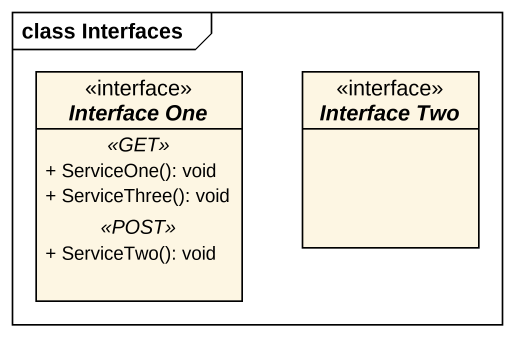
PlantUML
@startuml
mainframe class Interfaces
hide circle
hide empty members
skinparam classAttributeIconSize 0
interface "Interface One" as Interface_One {
  .. <<GET>> ..
  + ServiceOne(): void
  + ServiceThree(): void
  .. <<POST>> ..
  + ServiceTwo(): void
}
interface "Interface Two" as Interface_Two
@enduml
